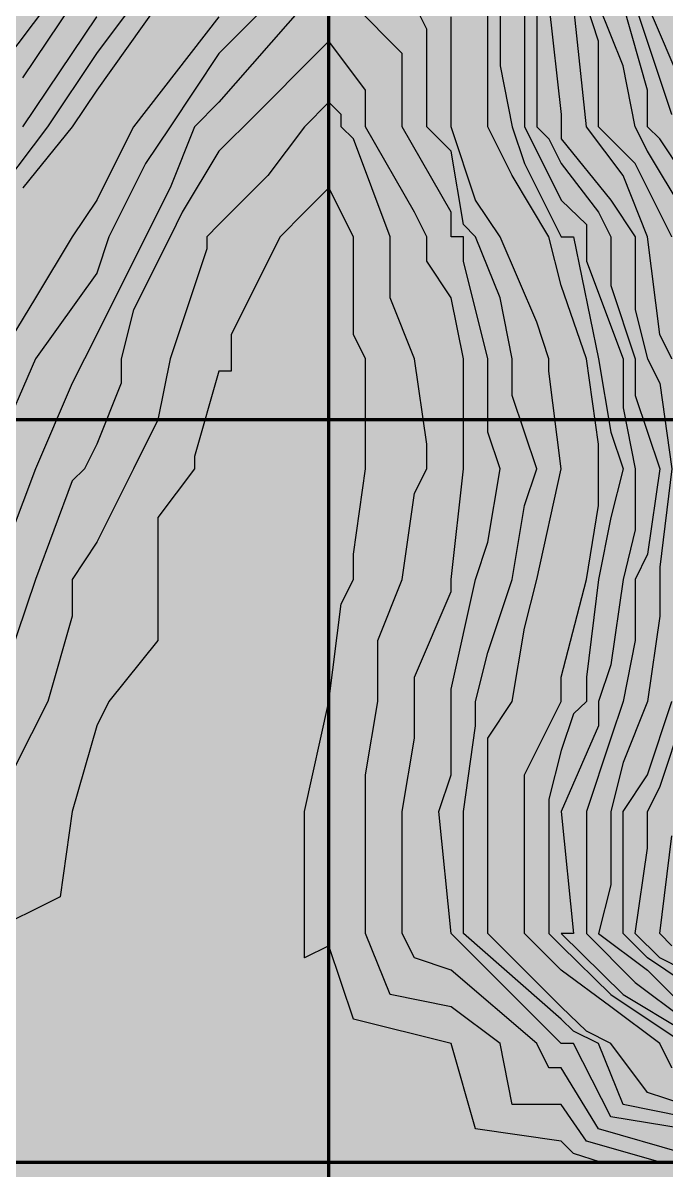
# Model space of a CAD drawing. Header units: millimetres. Extents: x 401 to 30661, y 2016 to 22119.
# Drawn here: x 5954 to 7209, y 10651 to 12890 of the extents above; entities that cross this region are included whole.
import ezdxf

# ---------------------------------------------------------------- set-up
doc = ezdxf.new("R2010")
doc.units = ezdxf.units.MM
doc.layers.add('3RD', color=140, linetype='Continuous', lineweight=25, true_color=0x7debff)
doc.layers.add('4TH DETAILS', color=125, linetype='Continuous', lineweight=15, true_color=0x39ffb0)
doc.layers.add('BACKGROUND', color=7, linetype='Continuous', true_color=0x000000)
for name, color, linetype, lineweight, true_color, transparency in [('GLOW-CYAN', 7, 'Continuous', 100, 0x7debff, 0.8), ('GLOW-CYAN-2', 7, 'Continuous', 50, 0x7debff, 0.8), ('GLOW-EMERALD-2', 7, 'Continuous', 30, 0x39ffb0, 0.8)]:
    doc.layers.add(name, color=color, linetype=linetype, lineweight=lineweight, true_color=true_color, transparency=transparency)
doc.layers.add('LAYOUT', color=83, linetype='Continuous', lineweight=50, true_color=0x7debff, plot=False)

msp = doc.modelspace()

# ---------------------------------------------------------------- hatches: boundary and pattern name
at = {"layer": 'BACKGROUND'}
h = msp.add_hatch(color=256, dxfattribs=at)
h.dxf.hatch_style = 1
h.paths.add_polyline_path([(400.723, 2015.745), (30660.634, 2015.745), (30660.634, 22119.328), (400.723, 22119.328)])

# ---------------------------------------------------------------- linework, layer by layer
at = {"layer": '3RD'}
msp.add_lwpolyline([(2050.723, 10665.853), (9450.723, 10665.853), (9450.723, 15015.853), (2050.723, 15015.853)], close=True, dxfattribs=at)
at = {"layer": '4TH DETAILS'}
msp.add_lwpolyline([(2050.723, 10665.853), (9450.723, 10665.853), (9450.723, 15015.853), (2050.723, 15015.853)], close=True, dxfattribs=at)
for points in [[(5857.986, 12735.25), (6002.461, 12926.013), (6097.843, 13021.394), (6169.379, 13092.93), (6193.224, 13140.621), (6193.224, 13259.848), (6193.224, 13379.075), (6097.843, 13569.837), (6073.997, 13593.683), (6002.461, 13736.755), (5905.677, 13832.136)], [(6362.599, 13814.932), (6383.987, 13665.219), (6383.987, 13593.683), (6383.987, 13545.992), (6431.678, 13379.075), (6431.678, 13236.002), (6383.987, 13140.621), (6360.142, 13092.93), (6336.296, 13069.085), (6264.76, 12973.703), (6217.069, 12926.013), (6097.843, 12759.095), (6050.152, 12687.559), (5953.368, 12568.332)], [(5857.986, 12496.796), (6002.461, 12687.559), (6097.843, 12830.631), (6169.379, 12926.013)], [(6431.678, 12926.013), (6336.296, 12830.631), (6240.915, 12687.559), (6193.224, 12616.023), (6121.688, 12472.951), (6097.843, 12401.415), (5978.616, 12234.497), (5905.677, 12067.58)], [(6503.214, 12926.013), (6336.296, 12735.25), (6288.606, 12687.559), (6240.915, 12568.332), (6193.224, 12472.951), (6097.843, 12282.188), (6073.997, 12234.497), (6050.152, 12186.807), (5978.616, 12019.889), (5905.677, 11827.723)], [(5953.368, 12782.941), (6050.152, 12926.013)], [(7330.467, 10665.853), (7243.823, 10730.837), (7100.75, 10754.682), (7027.812, 10897.754), (7003.966, 10897.754), (6813.203, 11088.517), (6789.358, 11112.363), (6765.513, 11350.816), (6789.358, 11422.352), (6789.358, 11565.424), (6789.358, 11589.27), (6837.049, 11803.878), (6860.894, 11876.817), (6884.74, 12019.889), (6860.894, 12091.425), (6860.894, 12234.497), (6813.203, 12425.26), (6813.203, 12472.951), (6789.358, 12472.951), (6789.358, 12520.642), (6693.977, 12687.559), (6693.977, 12830.631), (6598.595, 12926.013)], [(7377.066, 10665.853), (7243.823, 10754.682), (7124.596, 10778.528), (7076.905, 10897.754), (7027.812, 10921.6), (7003.966, 10945.445), (6813.203, 11112.363), (6813.203, 11303.125), (6813.203, 11350.816), (6837.049, 11517.734), (6837.049, 11565.424), (6860.894, 11660.806), (6908.585, 11803.878), (6932.43, 11948.353), (6956.276, 12019.889), (6908.585, 12162.961), (6908.585, 12234.497), (6884.74, 12353.724), (6837.049, 12472.951), (6813.203, 12496.796), (6789.358, 12639.868), (6741.667, 12687.559), (6741.667, 12878.322), (6717.822, 12926.013)], [(7219.977, 10850.064), (7196.132, 10897.754), (7100.75, 10969.29), (7003.966, 11040.827), (6932.43, 11112.363), (6932.43, 11183.899), (6932.43, 11350.816), (6932.43, 11422.352), (7003.966, 11565.424), (7003.966, 11613.115), (7053.06, 11803.878), (7076.905, 11948.353), (7076.905, 12019.889), (7076.905, 12067.58), (7053.06, 12234.497), (7003.966, 12377.569), (6980.121, 12472.951), (6908.585, 12592.178), (6860.894, 12687.559), (6860.894, 12854.477), (6860.894, 12926.013)], [(6884.74, 12926.013), (6884.74, 12806.786), (6908.585, 12687.559), (6932.43, 12616.023), (7003.966, 12472.951), (7027.812, 12472.951), (7076.905, 12234.497), (7100.75, 12091.425), (7124.596, 12019.889), (7100.75, 11924.508), (7076.905, 11803.878), (7053.06, 11613.115), (7053.06, 11565.424), (7027.812, 11541.579), (7003.966, 11470.043), (6980.121, 11374.662), (6980.121, 11350.816), (6980.121, 11160.053), (6980.121, 11112.363), (7003.966, 11088.517), (7100.75, 10993.136), (7243.823, 10897.754)], [(6932.43, 12926.013), (6932.43, 12782.941), (6932.43, 12687.559), (6956.276, 12639.868), (7003.966, 12544.487), (7053.06, 12496.796), (7053.06, 12472.951), (7053.06, 12425.26), (7124.596, 12234.497), (7124.596, 12139.116), (7148.441, 12019.889), (7148.441, 11900.662), (7124.596, 11803.878), (7100.75, 11636.961), (7076.905, 11565.424), (7076.905, 11517.734), (7003.966, 11350.816), (7027.812, 11112.363), (7003.966, 11112.363), (7124.596, 10993.136), (7243.823, 10921.6)], [(6956.276, 12926.013), (6956.276, 12735.25), (6956.276, 12687.559), (6980.121, 12663.714), (7003.966, 12616.023), (7076.905, 12520.642), (7100.75, 12472.951), (7100.75, 12377.569), (7148.441, 12234.497), (7148.441, 12162.961), (7196.132, 12019.889), (7172.287, 11852.971), (7148.441, 11803.878), (7148.441, 11684.651), (7124.596, 11565.424), (7100.75, 11493.888), (7053.06, 11350.816), (7053.06, 11160.053), (7053.06, 11112.363), (7148.441, 11016.981), (7243.823, 10945.445)], [(6980.121, 12926.013), (7003.966, 12711.404), (7003.966, 12687.559), (7003.966, 12663.714), (7100.75, 12544.487), (7148.441, 12472.951), (7148.441, 12329.879), (7172.287, 12234.497), (7196.132, 12186.807), (7219.977, 12019.889), (7196.132, 11827.723), (7196.132, 11803.878), (7196.132, 11732.342), (7172.287, 11565.424), (7124.596, 11446.198), (7100.75, 11350.816), (7100.75, 11207.744), (7076.905, 11112.363), (7172.287, 11040.827), (7243.823, 10969.29)], [(7219.977, 12234.497), (7196.132, 12282.188), (7172.287, 12472.951), (7124.596, 12592.178), (7053.06, 12687.559), (7027.812, 12926.013)], [(7219.977, 12472.951), (7148.441, 12616.023), (7076.905, 12687.559), (7076.905, 12854.477), (7053.06, 12926.013)], [(7243.823, 12520.642), (7172.287, 12639.868), (7148.441, 12687.559), (7124.596, 12806.786), (7076.905, 12926.013)], [(7243.823, 12592.178), (7196.132, 12663.714), (7172.287, 12687.559), (7172.287, 12759.095), (7124.596, 12926.013)], [(7219.977, 12711.404), (7148.441, 12926.013)], [(7243.823, 12759.095), (7172.287, 12926.013)], [(6336.296, 12902.167), (6169.379, 12687.559), (6145.533, 12639.868), (6097.843, 12544.487), (6050.152, 12472.951), (5978.616, 12353.724), (5905.677, 12234.497)], [(5953.368, 12687.559), (6097.843, 12902.167)], [(7446.636, 10665.853), (7243.823, 10778.528), (7172.287, 10802.373), (7100.75, 10897.754), (7053.06, 10921.6), (7003.966, 10969.29), (6860.894, 11112.363), (6860.894, 11279.28), (6860.894, 11350.816), (6860.894, 11493.888), (6908.585, 11565.424), (6932.43, 11708.497), (6956.276, 11803.878), (7003.966, 12019.889), (6980.121, 12210.652), (6980.121, 12234.497), (6956.276, 12306.033), (6884.74, 12472.951), (6837.049, 12544.487), (6789.358, 12687.559), (6789.358, 12902.167)], [(7243.823, 10683.146), (7076.905, 10730.837), (7003.966, 10850.064), (6980.121, 10850.064), (6956.276, 10897.754), (6789.358, 11040.827), (6717.822, 11064.672), (6693.977, 11112.363), (6693.977, 11207.744), (6693.977, 11350.816), (6717.822, 11493.888), (6717.822, 11565.424), (6717.822, 11613.115), (6789.358, 11780.033), (6789.358, 11803.878), (6813.203, 12019.889), (6813.203, 12043.734), (6813.203, 12234.497), (6789.358, 12353.724), (6741.667, 12425.26), (6741.667, 12472.951), (6717.822, 12520.642), (6622.441, 12687.559), (6622.441, 12759.095), (6550.904, 12854.477), (6383.987, 12687.559), (6360.142, 12663.714), (6336.296, 12639.868), (6264.76, 12520.642), (6240.915, 12472.951), (6169.379, 12329.879), (6145.533, 12234.497), (6145.533, 12186.807), (6097.843, 12067.58), (6073.997, 12019.889), (6050.152, 11996.044), (5978.616, 11803.878), (5905.677, 11589.27)], [(7197.043, 10665.853), (7053.06, 10706.991), (7003.966, 10778.528), (6908.585, 10778.528), (6884.74, 10897.754), (6789.358, 10969.29), (6670.131, 10993.136), (6622.441, 11112.363), (6622.441, 11279.28), (6622.441, 11350.816), (6622.441, 11422.352), (6646.286, 11565.424), (6646.286, 11684.651), (6693.977, 11803.878), (6717.822, 11972.198), (6741.667, 12019.889), (6741.667, 12067.58), (6717.822, 12234.497), (6670.131, 12353.724), (6670.131, 12472.951), (6598.595, 12663.714), (6574.75, 12687.559), (6574.75, 12711.404), (6550.904, 12735.25), (6503.214, 12687.559), (6431.678, 12592.178), (6336.296, 12496.796), (6312.451, 12472.951), (6312.451, 12449.105), (6240.915, 12234.497), (6217.069, 12115.27), (6169.379, 12019.889), (6097.843, 11876.817), (6050.152, 11803.878), (6050.152, 11732.342), (6002.461, 11565.424), (5905.677, 11374.662)], [(7080.707, 10665.853), (7027.812, 10683.146), (7003.966, 10706.991), (6837.049, 10730.837), (6789.358, 10897.754), (6598.595, 10945.445), (6550.904, 11088.517), (6503.214, 11064.672), (6503.214, 11112.363), (6503.214, 11160.053), (6503.214, 11350.816), (6550.904, 11565.424), (6574.75, 11756.187), (6598.595, 11803.878), (6598.595, 11852.971), (6622.441, 12019.889), (6622.441, 12186.807), (6622.441, 12234.497), (6598.595, 12282.188), (6598.595, 12472.951), (6550.904, 12568.332), (6503.214, 12520.642), (6455.523, 12472.951), (6360.142, 12282.188), (6360.142, 12234.497), (6360.142, 12210.652), (6336.296, 12210.652), (6288.606, 12043.734), (6288.606, 12019.889), (6217.069, 11924.508), (6217.069, 11803.878), (6217.069, 11684.651), (6121.688, 11565.424), (6097.843, 11517.734), (6050.152, 11350.816), (6026.307, 11183.899), (5881.832, 11112.363)], [(7243.823, 11016.981), (7172.287, 11064.672), (7124.596, 11112.363), (7124.596, 11231.589), (7124.596, 11350.816), (7172.287, 11422.352), (7219.977, 11565.424)], [(7243.823, 11040.827), (7196.132, 11064.672), (7148.441, 11112.363), (7172.287, 11279.28), (7172.287, 11350.816), (7196.132, 11398.507), (7243.823, 11541.579)], [(7219.977, 11088.517), (7196.132, 11112.363), (7219.977, 11303.125)]]:
    msp.add_lwpolyline(points, dxfattribs=at)
at = {"layer": 'GLOW-CYAN'}
for points in [[(6550.723, 6115.853), (6550.723, 15115.853)], [(550.723, 12115.853), (9550.723, 12115.853)], [(550.723, 10665.853), (9550.723, 10665.853)]]:
    msp.add_lwpolyline(points, dxfattribs=at)
at = {"layer": 'GLOW-CYAN-2'}
msp.add_lwpolyline([(2050.723, 10665.853), (9450.723, 10665.853), (9450.723, 15015.853), (2050.723, 15015.853)], close=True, dxfattribs=at)
at = {"layer": 'GLOW-EMERALD-2'}
msp.add_lwpolyline([(2050.723, 10665.853), (9450.723, 10665.853), (9450.723, 15015.853), (2050.723, 15015.853)], close=True, dxfattribs=at)
for points in [[(5857.986, 12735.25), (6002.461, 12926.013), (6097.843, 13021.394), (6169.379, 13092.93), (6193.224, 13140.621), (6193.224, 13259.848), (6193.224, 13379.075), (6097.843, 13569.837), (6073.997, 13593.683), (6002.461, 13736.755), (5905.677, 13832.136)], [(6362.599, 13814.932), (6383.987, 13665.219), (6383.987, 13593.683), (6383.987, 13545.992), (6431.678, 13379.075), (6431.678, 13236.002), (6383.987, 13140.621), (6360.142, 13092.93), (6336.296, 13069.085), (6264.76, 12973.703), (6217.069, 12926.013), (6097.843, 12759.095), (6050.152, 12687.559), (5953.368, 12568.332)], [(5857.986, 12496.796), (6002.461, 12687.559), (6097.843, 12830.631), (6169.379, 12926.013)], [(6431.678, 12926.013), (6336.296, 12830.631), (6240.915, 12687.559), (6193.224, 12616.023), (6121.688, 12472.951), (6097.843, 12401.415), (5978.616, 12234.497), (5905.677, 12067.58)], [(6503.214, 12926.013), (6336.296, 12735.25), (6288.606, 12687.559), (6240.915, 12568.332), (6193.224, 12472.951), (6097.843, 12282.188), (6073.997, 12234.497), (6050.152, 12186.807), (5978.616, 12019.889), (5905.677, 11827.723)], [(5953.368, 12782.941), (6050.152, 12926.013)], [(7330.467, 10665.853), (7243.823, 10730.837), (7100.75, 10754.682), (7027.812, 10897.754), (7003.966, 10897.754), (6813.203, 11088.517), (6789.358, 11112.363), (6765.513, 11350.816), (6789.358, 11422.352), (6789.358, 11565.424), (6789.358, 11589.27), (6837.049, 11803.878), (6860.894, 11876.817), (6884.74, 12019.889), (6860.894, 12091.425), (6860.894, 12234.497), (6813.203, 12425.26), (6813.203, 12472.951), (6789.358, 12472.951), (6789.358, 12520.642), (6693.977, 12687.559), (6693.977, 12830.631), (6598.595, 12926.013)], [(7377.066, 10665.853), (7243.823, 10754.682), (7124.596, 10778.528), (7076.905, 10897.754), (7027.812, 10921.6), (7003.966, 10945.445), (6813.203, 11112.363), (6813.203, 11303.125), (6813.203, 11350.816), (6837.049, 11517.734), (6837.049, 11565.424), (6860.894, 11660.806), (6908.585, 11803.878), (6932.43, 11948.353), (6956.276, 12019.889), (6908.585, 12162.961), (6908.585, 12234.497), (6884.74, 12353.724), (6837.049, 12472.951), (6813.203, 12496.796), (6789.358, 12639.868), (6741.667, 12687.559), (6741.667, 12878.322), (6717.822, 12926.013)], [(7219.977, 10850.064), (7196.132, 10897.754), (7100.75, 10969.29), (7003.966, 11040.827), (6932.43, 11112.363), (6932.43, 11183.899), (6932.43, 11350.816), (6932.43, 11422.352), (7003.966, 11565.424), (7003.966, 11613.115), (7053.06, 11803.878), (7076.905, 11948.353), (7076.905, 12019.889), (7076.905, 12067.58), (7053.06, 12234.497), (7003.966, 12377.569), (6980.121, 12472.951), (6908.585, 12592.178), (6860.894, 12687.559), (6860.894, 12854.477), (6860.894, 12926.013)], [(6884.74, 12926.013), (6884.74, 12806.786), (6908.585, 12687.559), (6932.43, 12616.023), (7003.966, 12472.951), (7027.812, 12472.951), (7076.905, 12234.497), (7100.75, 12091.425), (7124.596, 12019.889), (7100.75, 11924.508), (7076.905, 11803.878), (7053.06, 11613.115), (7053.06, 11565.424), (7027.812, 11541.579), (7003.966, 11470.043), (6980.121, 11374.662), (6980.121, 11350.816), (6980.121, 11160.053), (6980.121, 11112.363), (7003.966, 11088.517), (7100.75, 10993.136), (7243.823, 10897.754)], [(6932.43, 12926.013), (6932.43, 12782.941), (6932.43, 12687.559), (6956.276, 12639.868), (7003.966, 12544.487), (7053.06, 12496.796), (7053.06, 12472.951), (7053.06, 12425.26), (7124.596, 12234.497), (7124.596, 12139.116), (7148.441, 12019.889), (7148.441, 11900.662), (7124.596, 11803.878), (7100.75, 11636.961), (7076.905, 11565.424), (7076.905, 11517.734), (7003.966, 11350.816), (7027.812, 11112.363), (7003.966, 11112.363), (7124.596, 10993.136), (7243.823, 10921.6)], [(6956.276, 12926.013), (6956.276, 12735.25), (6956.276, 12687.559), (6980.121, 12663.714), (7003.966, 12616.023), (7076.905, 12520.642), (7100.75, 12472.951), (7100.75, 12377.569), (7148.441, 12234.497), (7148.441, 12162.961), (7196.132, 12019.889), (7172.287, 11852.971), (7148.441, 11803.878), (7148.441, 11684.651), (7124.596, 11565.424), (7100.75, 11493.888), (7053.06, 11350.816), (7053.06, 11160.053), (7053.06, 11112.363), (7148.441, 11016.981), (7243.823, 10945.445)], [(6980.121, 12926.013), (7003.966, 12711.404), (7003.966, 12687.559), (7003.966, 12663.714), (7100.75, 12544.487), (7148.441, 12472.951), (7148.441, 12329.879), (7172.287, 12234.497), (7196.132, 12186.807), (7219.977, 12019.889), (7196.132, 11827.723), (7196.132, 11803.878), (7196.132, 11732.342), (7172.287, 11565.424), (7124.596, 11446.198), (7100.75, 11350.816), (7100.75, 11207.744), (7076.905, 11112.363), (7172.287, 11040.827), (7243.823, 10969.29)], [(7219.977, 12234.497), (7196.132, 12282.188), (7172.287, 12472.951), (7124.596, 12592.178), (7053.06, 12687.559), (7027.812, 12926.013)], [(7219.977, 12472.951), (7148.441, 12616.023), (7076.905, 12687.559), (7076.905, 12854.477), (7053.06, 12926.013)], [(7243.823, 12520.642), (7172.287, 12639.868), (7148.441, 12687.559), (7124.596, 12806.786), (7076.905, 12926.013)], [(7243.823, 12592.178), (7196.132, 12663.714), (7172.287, 12687.559), (7172.287, 12759.095), (7124.596, 12926.013)], [(7219.977, 12711.404), (7148.441, 12926.013)], [(7243.823, 12759.095), (7172.287, 12926.013)], [(6336.296, 12902.167), (6169.379, 12687.559), (6145.533, 12639.868), (6097.843, 12544.487), (6050.152, 12472.951), (5978.616, 12353.724), (5905.677, 12234.497)], [(5953.368, 12687.559), (6097.843, 12902.167)], [(7446.636, 10665.853), (7243.823, 10778.528), (7172.287, 10802.373), (7100.75, 10897.754), (7053.06, 10921.6), (7003.966, 10969.29), (6860.894, 11112.363), (6860.894, 11279.28), (6860.894, 11350.816), (6860.894, 11493.888), (6908.585, 11565.424), (6932.43, 11708.497), (6956.276, 11803.878), (7003.966, 12019.889), (6980.121, 12210.652), (6980.121, 12234.497), (6956.276, 12306.033), (6884.74, 12472.951), (6837.049, 12544.487), (6789.358, 12687.559), (6789.358, 12902.167)], [(7243.823, 10683.146), (7076.905, 10730.837), (7003.966, 10850.064), (6980.121, 10850.064), (6956.276, 10897.754), (6789.358, 11040.827), (6717.822, 11064.672), (6693.977, 11112.363), (6693.977, 11207.744), (6693.977, 11350.816), (6717.822, 11493.888), (6717.822, 11565.424), (6717.822, 11613.115), (6789.358, 11780.033), (6789.358, 11803.878), (6813.203, 12019.889), (6813.203, 12043.734), (6813.203, 12234.497), (6789.358, 12353.724), (6741.667, 12425.26), (6741.667, 12472.951), (6717.822, 12520.642), (6622.441, 12687.559), (6622.441, 12759.095), (6550.904, 12854.477), (6383.987, 12687.559), (6360.142, 12663.714), (6336.296, 12639.868), (6264.76, 12520.642), (6240.915, 12472.951), (6169.379, 12329.879), (6145.533, 12234.497), (6145.533, 12186.807), (6097.843, 12067.58), (6073.997, 12019.889), (6050.152, 11996.044), (5978.616, 11803.878), (5905.677, 11589.27)], [(7197.043, 10665.853), (7053.06, 10706.991), (7003.966, 10778.528), (6908.585, 10778.528), (6884.74, 10897.754), (6789.358, 10969.29), (6670.131, 10993.136), (6622.441, 11112.363), (6622.441, 11279.28), (6622.441, 11350.816), (6622.441, 11422.352), (6646.286, 11565.424), (6646.286, 11684.651), (6693.977, 11803.878), (6717.822, 11972.198), (6741.667, 12019.889), (6741.667, 12067.58), (6717.822, 12234.497), (6670.131, 12353.724), (6670.131, 12472.951), (6598.595, 12663.714), (6574.75, 12687.559), (6574.75, 12711.404), (6550.904, 12735.25), (6503.214, 12687.559), (6431.678, 12592.178), (6336.296, 12496.796), (6312.451, 12472.951), (6312.451, 12449.105), (6240.915, 12234.497), (6217.069, 12115.27), (6169.379, 12019.889), (6097.843, 11876.817), (6050.152, 11803.878), (6050.152, 11732.342), (6002.461, 11565.424), (5905.677, 11374.662)], [(7080.707, 10665.853), (7027.812, 10683.146), (7003.966, 10706.991), (6837.049, 10730.837), (6789.358, 10897.754), (6598.595, 10945.445), (6550.904, 11088.517), (6503.214, 11064.672), (6503.214, 11112.363), (6503.214, 11160.053), (6503.214, 11350.816), (6550.904, 11565.424), (6574.75, 11756.187), (6598.595, 11803.878), (6598.595, 11852.971), (6622.441, 12019.889), (6622.441, 12186.807), (6622.441, 12234.497), (6598.595, 12282.188), (6598.595, 12472.951), (6550.904, 12568.332), (6503.214, 12520.642), (6455.523, 12472.951), (6360.142, 12282.188), (6360.142, 12234.497), (6360.142, 12210.652), (6336.296, 12210.652), (6288.606, 12043.734), (6288.606, 12019.889), (6217.069, 11924.508), (6217.069, 11803.878), (6217.069, 11684.651), (6121.688, 11565.424), (6097.843, 11517.734), (6050.152, 11350.816), (6026.307, 11183.899), (5881.832, 11112.363)], [(7243.823, 11016.981), (7172.287, 11064.672), (7124.596, 11112.363), (7124.596, 11231.589), (7124.596, 11350.816), (7172.287, 11422.352), (7219.977, 11565.424)], [(7243.823, 11040.827), (7196.132, 11064.672), (7148.441, 11112.363), (7172.287, 11279.28), (7172.287, 11350.816), (7196.132, 11398.507), (7243.823, 11541.579)], [(7219.977, 11088.517), (7196.132, 11112.363), (7219.977, 11303.125)]]:
    msp.add_lwpolyline(points, dxfattribs=at)
at = {"layer": 'LAYOUT'}
for points in [[(6550.723, 6115.853), (6550.723, 15115.853)], [(550.723, 12115.853), (9550.723, 12115.853)], [(550.723, 10665.853), (9550.723, 10665.853)]]:
    msp.add_lwpolyline(points, dxfattribs=at)

doc.saveas('drawing.dxf')
